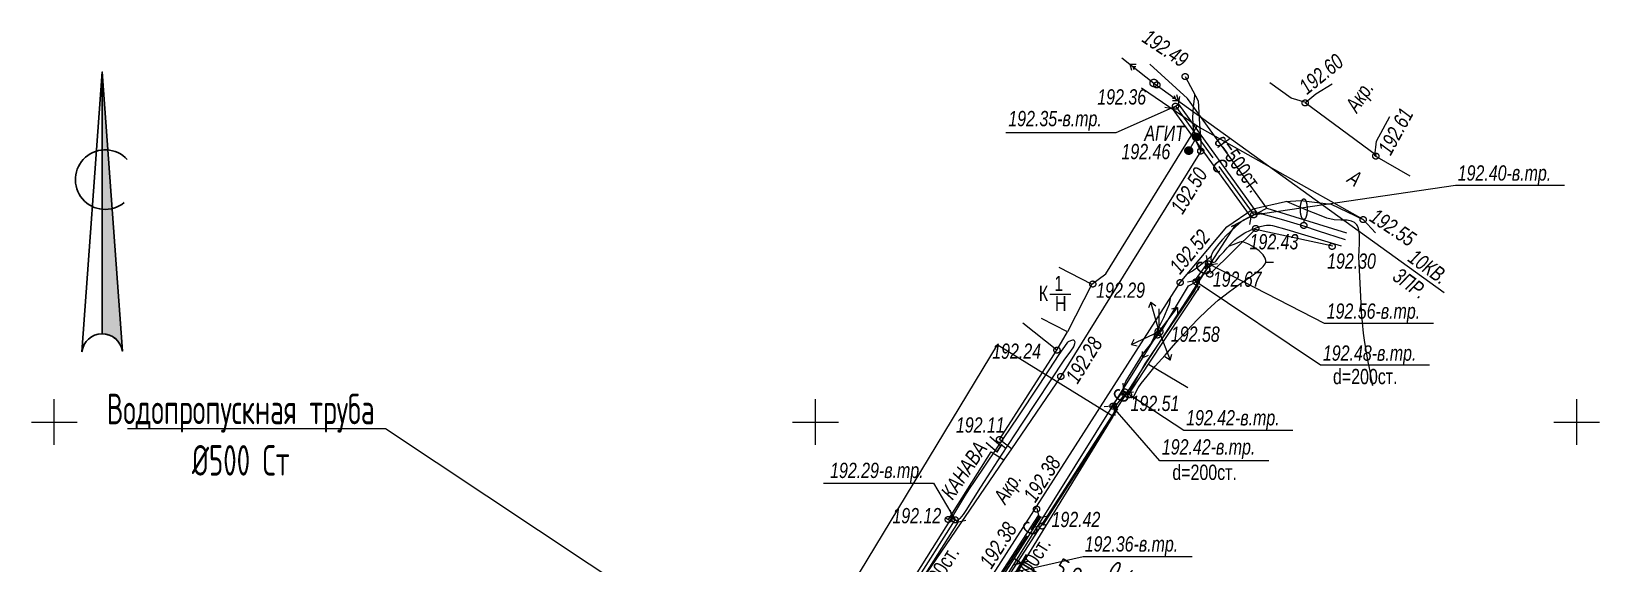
# Model space of a CAD drawing. Header units: millimetres. Extents: x -38151500 to -27467627, y -20617104 to -20349562.
# Drawn here: x -32442229 to -32339229, y -20459298 to -20424352 of the extents above; entities that cross this region are included whole.
import ezdxf
from ezdxf.xclip import XClip

# ---------------------------------------------------------------- set-up
doc = ezdxf.new("R2010")
doc.units = ezdxf.units.MM
doc.header["$MEASUREMENT"] = 0
doc.header["$XCLIPFRAME"] = 0
doc.layers.add('!!! ПОДОСНОВА', color=7, linetype='Continuous')
doc.layers.add('Новый_РАЗМЕРЫ', color=7, linetype='Continuous')
for name, color, linetype, lineweight in [('Новый_ГП_Текст_Ном._пера__250', 7, 'Continuous', 20), ('Новый_ГТ-север_Ном._пера__7', 7, 'Continuous', 25), ('Новый_РАЗМЕРЫ_Ном._пера__7', 7, 'Continuous', 25), ('Чертеж_1_Новофедоровское_снт 28_07$0$tp_Дороги_Ном._пера__253', 252, 'Continuous', 18), ('Чертеж_1_Новофедоровское_снт 28_07$0$tp_Здания_Ном._пера__253', 252, 'Continuous', 18), ('Чертеж_1_Новофедоровское_снт 28_07$0$tp_канавы_Ном._пера__253', 252, 'Continuous', 18), ('Чертеж_1_Новофедоровское_снт 28_07$0$tp_ЛЭП вн_Ном._пера__253', 252, 'Continuous', 18), ('Чертеж_1_Новофедоровское_снт 28_07$0$tp_отметки_новые_Ном._пера__253', 252, 'Continuous', 18), ('Чертеж_1_Новофедоровское_снт 28_07$0$tp_сооружения_Ном._пера__253', 252, 'Continuous', 18), ('Чертеж_1_Новофедоровское_снт 28_07$0$tp_трубы под дорогой_Ном._пера__253', 252, 'Continuous', 18), ('Чертеж_1_Новофедоровское_снт 28_07$0$U_ТЕКСТ_БЕЛЫЙ_Ном._пера__253', 252, 'Continuous', 18), ('Чертеж_1_Новый_ГП_Топография_Ном._пера__253', 252, 'Continuous', 18), ('Чертеж_1_Новый_Новофедоровское_снт 28_07$0$SETKA_Ном._пера__253', 252, 'Continuous', 18), ('Чертеж_1_Новый_Новофедоровское_снт 28_07$0$SETKA_Ном._пера__7', 7, 'Continuous', 18), ('Чертеж_1_Новый_Новофедоровское_снт 28_07$0$tp_Дороги_Ном._пера__253', 252, 'Continuous', 18), ('Чертеж_1_Новый_Новофедоровское_снт 28_07$0$tp_Здания_Ном._пера__253', 252, 'Continuous', 18), ('Чертеж_1_Новый_Новофедоровское_снт 28_07$0$tp_канавы_Ном._пера__253', 252, 'Continuous', 18), ('Чертеж_1_Новый_Новофедоровское_снт 28_07$0$tp_ЛЭП вн_Ном._пера__253', 252, 'Continuous', 18), ('Чертеж_1_Новый_Новофедоровское_снт 28_07$0$tp_ЛЭП нн_Ном._пера__253', 252, 'Continuous', 18), ('Чертеж_1_Новый_Новофедоровское_снт 28_07$0$tp_ЛЭП нн_Ном._пера__7', 7, 'Continuous', 18), ('Чертеж_1_Новый_Новофедоровское_снт 28_07$0$tp_Ограждения ДЕР_Ном._пера__253', 252, 'Continuous', 18), ('Чертеж_1_Новый_Новофедоровское_снт 28_07$0$tp_Ограждения мет_Ном._пера__253', 252, 'Continuous', 18), ('Чертеж_1_Новый_Новофедоровское_снт 28_07$0$tp_Ограждения рабица_Ном._пера__253', 252, 'Continuous', 18), ('Чертеж_1_Новый_Новофедоровское_снт 28_07$0$tp_Ограждения_Ном._пера__253', 252, 'Continuous', 18), ('Чертеж_1_Новый_Новофедоровское_снт 28_07$0$tp_отметки_новые_Ном._пера__253', 252, 'Continuous', 18), ('Чертеж_1_Новый_Новофедоровское_снт 28_07$0$tp_отметки_новые_Ном._пера__7', 7, 'Continuous', 18), ('Чертеж_1_Новый_Новофедоровское_снт 28_07$0$tp_растительность_Ном._пера__7', 7, 'Continuous', 18), ('Чертеж_1_Новый_Новофедоровское_снт 28_07$0$tp_рельеф_Ном._пера__253', 252, 'Continuous', 18), ('Чертеж_1_Новый_Новофедоровское_снт 28_07$0$tp_сооружения_Ном._пера__253', 252, 'Continuous', 18), ('Чертеж_1_Новый_Новофедоровское_снт 28_07$0$tp_сооружения_Ном._пера__7', 7, 'Continuous', 18), ('Чертеж_1_Новый_Новофедоровское_снт 28_07$0$tp_трубы под дорогой_Ном._пера__253', 252, 'Continuous', 18), ('Чертеж_1_Новый_Новофедоровское_снт 28_07$0$U_Водосток_Ном._пера__253', 252, 'Continuous', 18), ('Чертеж_1_Новый_Новофедоровское_снт 28_07$0$U_Газопровод_Ном._пера__253', 252, 'Continuous', 18)]:
    doc.layers.add(name, color=color, linetype=linetype, lineweight=lineweight)
doc.styles.add('РЎР“Р•РќР•Р\xa0РР\xa0_РЎРўРР›Р¬_1', font='arial.ttf', dxfattribs={"width": 0.75})
doc.styles.add('РЎР“Р•РќР•Р\xa0РР\xa0_РЎРўРР›Р¬_3', font='arial.ttf', dxfattribs={"width": 0.749999})
doc.styles.add('РЎР“Р•РќР•Р\xa0РР\xa0_РЎРўРР›Р¬_6', font='', dxfattribs={"width": 0.8})
doc.styles.add('РЎР“Р•РќР•Р\xa0РР\xa0_РЎРўРР›Р¬_7', font='')
doc.styles.get('РЎР“Р•РќР•Р\xa0РР\xa0_РЎРўРР›Р¬_6').set_extended_font_data('GOST_type_A')
doc.styles.get('РЎР“Р•РќР•Р\xa0РР\xa0_РЎРўРР›Р¬_7').set_extended_font_data('GOST_type_A')
doc.dimstyles.new('СГЕНЕРИР_СТИЛЬ__2', dxfattribs={"dimtxt": 1200, "dimasz": 658.316413, "dimexe": 0.18, "dimexo": 437.5, "dimgap": 0, "dimtad": 1, "dimdec": 1, "dimlfac": 0.001, "dimzin": 0, "dimdsep": 46, "dimtxsty": 'РЎР“Р•РќР•Р\xa0РР\xa0_РЎРўРР›Р¬_7', "dimblk": 'ARROWHEAD_6', "dimblk1": 'ARROWHEAD_6', "dimblk2": 'ARROWHEAD_6', "dimcen": 0.09, "dimclrd": 7, "dimclre": 7, "dimclrt": 7, "dimadec": 1, "dimazin": 0, "dimtfac": 1, "dimtdec": 4, "dimtmove": 0, "dimatfit": 3, "dimfxl": 0, "dimtolj": 1, "dimtzin": 0, "dimarcsym": 0})

# ---------------------------------------------------------------- blocks, each defined once
blk = doc.blocks.new('Чертеж_5_1', base_point=(5709271, 0))
at = {"layer": 'Чертеж_1_Новый_Новофедоровское_снт 28_07$0$tp_ЛЭП вн_Ном._пера__253', "linetype": 'Continuous', "lineweight": 18}
blk.add_hatch(color=252, dxfattribs=at).paths.add_polyline_path([(-32368482, -20427742, 1), (-32368532, -20427742, 1)])
at = {"layer": 'Чертеж_1_Новый_ГП_Топография_Ном._пера__253', "color": 252, "lineweight": 18, "flags": 128}
blk.add_lwpolyline([(-32412929, -20517064), (-32412889, -20517000), (-32402402, -20499900), (-32376232, -20516708), (-32364671, -20500671), (-32354755, -20487867), (-32356509, -20480650), (-32358514, -20473503), (-32364007, -20475465), (-32366862, -20474628), (-32381133, -20465849), (-32371184, -20449640), (-32378793, -20444942), (-32419824, -20512686)], close=True, dxfattribs=at)
at = {"layer": 'Чертеж_1_Новый_Новофедоровское_снт 28_07$0$SETKA_Ном._пера__253', "color": 252, "lineweight": 18, "flags": 128}
for points in [[(-32390729, -20451500), (-32390729, -20448500)], [(-32392229, -20450000), (-32389229, -20450000)]]:
    blk.add_lwpolyline(points, dxfattribs=at)
at = {"layer": 'Чертеж_1_Новый_Новофедоровское_снт 28_07$0$SETKA_Ном._пера__7', "color": 7, "lineweight": 18, "flags": 128}
for points in [[(-32440729, -20451500), (-32440729, -20448500)], [(-32340729, -20451500), (-32340729, -20448500)], [(-32442229, -20450000), (-32439229, -20450000)], [(-32342229, -20450000), (-32339229, -20450000)]]:
    blk.add_lwpolyline(points, dxfattribs=at)
at = {"layer": 'Чертеж_1_Новый_Новофедоровское_снт 28_07$0$tp_Дороги_Ном._пера__253', "color": 252, "lineweight": 18, "flags": 128}
for points in [[(-32366448, -20427321), (-32365597, -20428916), (-32365504, -20430450), (-32365431, -20431568), (-32365429, -20432208), (-32374619, -20447009), (-32377858, -20451763), (-32378642, -20451152)], [(-32356793, -20427811), (-32357861, -20428474), (-32358527, -20429012), (-32359482, -20428732), (-32360882, -20427737)], [(-32353886, -20432497), (-32358569, -20429054)], [(-32351672, -20433852), (-32353984, -20432514), (-32353882, -20431568), (-32352998, -20429947)], [(-32354756, -20436711), (-32365657, -20430567)], [(-32381728, -20466094), (-32381862, -20465239), (-32381696, -20464466), (-32379086, -20460039), (-32366781, -20440842), (-32363718, -20437186), (-32361985, -20435998), (-32359869, -20435528), (-32358857, -20435446), (-32356866, -20435694), (-32354756, -20436711), (-32353956, -20437573)], [(-32379196, -20451967), (-32378363, -20452488), (-32384719, -20461790), (-32390401, -20471714), (-32391597, -20471463)], [(-32377858, -20451763), (-32378363, -20452488)]]:
    blk.add_lwpolyline(points, dxfattribs=at)
at = {"layer": 'Чертеж_1_Новый_Новофедоровское_снт 28_07$0$tp_Здания_Ном._пера__253', "color": 252, "lineweight": 18, "flags": 128}
for points in [[(-32374737, -20439829), (-32372571, -20440942), (-32374181, -20444076), (-32375881, -20443202)], [(-32375348, -20441615), (-32373951, -20441615)]]:
    blk.add_lwpolyline(points, dxfattribs=at)
at = {"layer": 'Чертеж_1_Новый_Новофедоровское_снт 28_07$0$tp_канавы_Ном._пера__253', "color": 252, "lineweight": 18, "flags": 128}
blk.add_lwpolyline([(-32355911, -20438040), (-32357688, -20437469), (-32358661, -20437143), (-32359318, -20436934), (-32359979, -20436741), (-32361308, -20436383), (-32361465, -20436352), (-32361626, -20436342), (-32361787, -20436358), (-32361944, -20436403), (-32362164, -20436500), (-32362373, -20436611), (-32362572, -20436734), (-32362763, -20436868), (-32363128, -20437164), (-32363481, -20437488), (-32363751, -20437750), (-32364002, -20438015), (-32364241, -20438297), (-32364476, -20438611), (-32364579, -20438767), (-32364667, -20438923), (-32364734, -20439081), (-32364771, -20439238), (-32364768, -20439303), (-32364746, -20439370), (-32364709, -20439435), (-32364663, -20439491), (-32364633, -20439514), (-32364602, -20439525), (-32364539, -20439516), (-32364475, -20439473), (-32364411, -20439407), (-32364163, -20439090), (-32363918, -20438827), (-32363684, -20438558), (-32363446, -20438293), (-32363187, -20438040), (-32363029, -20437909), (-32362867, -20437790), (-32362699, -20437680), (-32362526, -20437579), (-32362164, -20437400), (-32361781, -20437245), (-32361516, -20437156), (-32361248, -20437091), (-32361114, -20437073), (-32360981, -20437068), (-32360849, -20437076), (-32360718, -20437101), (-32359768, -20437358), (-32358821, -20437635), (-32356206, -20438427)], dxfattribs=at)
for points in [[(-32366223, -20441052), (-32365731, -20440788), (-32365655, -20441006), (-32365815, -20441341), (-32369099, -20446173), (-32370112, -20447987), (-32370414, -20448067), (-32370545, -20447858), (-32370352, -20447342), (-32369256, -20445565), (-32367966, -20443953)], [(-32374736, -20445565), (-32374211, -20444819), (-32374165, -20444767), (-32374104, -20444718), (-32373960, -20444639), (-32373888, -20444616), (-32373822, -20444607), (-32373768, -20444615), (-32373732, -20444644), (-32373712, -20444689), (-32373704, -20444745), (-32373717, -20444876), (-32373760, -20445014), (-32373824, -20445132), (-32374098, -20445502), (-32374367, -20445878), (-32377145, -20450066), (-32378527, -20452166), (-32379898, -20454273), (-32380856, -20455811), (-32381041, -20456083), (-32381252, -20456345), (-32381309, -20456397), (-32381378, -20456437), (-32381451, -20456458), (-32381519, -20456451), (-32381575, -20456426), (-32381630, -20456388), (-32381674, -20456342), (-32381694, -20456290), (-32381682, -20456181), (-32381638, -20456071), (-32381512, -20455859), (-32380914, -20454873), (-32380610, -20454385), (-32380294, -20453904), (-32378839, -20451771), (-32377411, -20449657), (-32376034, -20447582)]]:
    blk.add_lwpolyline(points, close=True, dxfattribs=at)
at = {"layer": 'Чертеж_1_Новый_Новофедоровское_снт 28_07$0$tp_ЛЭП вн_Ном._пера__253', "color": 252, "lineweight": 18}
blk.add_line((-32368507, -20427742), (-32368507, -20427742), dxfattribs=at)
at = {"layer": 'Чертеж_1_Новый_Новофедоровское_снт 28_07$0$tp_ЛЭП вн_Ном._пера__253', "color": 252, "lineweight": 18, "flags": 128}
for points in [[(-32370610, -20426086), (-32368507, -20427742), (-32349442, -20441496)], [(-32370079, -20426504), (-32369978, -20426891)], [(-32370079, -20426504), (-32369679, -20426512)], [(-32369882, -20426659), (-32369832, -20426852)], [(-32369882, -20426659), (-32369682, -20426663)], [(-32367088, -20428765), (-32367288, -20428770)], [(-32366886, -20428912), (-32367285, -20428921)], [(-32367088, -20428765), (-32367147, -20428574)], [(-32366886, -20428912), (-32367003, -20428529)]]:
    blk.add_lwpolyline(points, dxfattribs=at)
at = {"layer": 'Чертеж_1_Новый_Новофедоровское_снт 28_07$0$tp_ЛЭП вн_Ном._пера__253', "color": 252, "lineweight": 18}
blk.add_circle((-32368507, -20427742), 250, dxfattribs=at)
at = {"layer": 'Чертеж_1_Новый_Новофедоровское_снт 28_07$0$tp_ЛЭП нн_Ном._пера__253', "color": 252, "lineweight": 18, "flags": 128}
for points in [[(-32369983, -20444904), (-32368167, -20444066), (-32368704, -20442139)], [(-32368704, -20442139), (-32368850, -20442511)], [(-32368704, -20442139), (-32368385, -20442382)], [(-32414928, -20518699), (-32413817, -20517036), (-32393204, -20484194), (-32368167, -20444066), (-32366958, -20442473)], [(-32366958, -20442473), (-32367343, -20442581)], [(-32366958, -20442473), (-32366958, -20442873)], [(-32368167, -20444066), (-32367446, -20445932)], [(-32369983, -20444904), (-32369794, -20444551)], [(-32369983, -20444904), (-32369592, -20444989)], [(-32369225, -20445763), (-32369261, -20445364)], [(-32369225, -20445763), (-32368852, -20445620)], [(-32367446, -20445932), (-32367786, -20445721)], [(-32367446, -20445932), (-32367336, -20445547)]]:
    blk.add_lwpolyline(points, dxfattribs=at)
at = {"layer": 'Чертеж_1_Новый_Новофедоровское_снт 28_07$0$tp_ЛЭП нн_Ном._пера__7', "color": 7, "lineweight": 18}
blk.add_line((-32368167, -20443816), (-32368167, -20442566), dxfattribs=at)
for radius in [250, 50]:
    blk.add_circle((-32368167, -20444066), radius, dxfattribs=at)
at = {"layer": 'Чертеж_1_Новый_Новофедоровское_снт 28_07$0$tp_Ограждения ДЕР_Ном._пера__253', "color": 252, "lineweight": 18, "flags": 128}
for points in [[(-32372571, -20440942), (-32371652, -20440264), (-32365657, -20430567)], [(-32378642, -20451152), (-32374874, -20445277), (-32374181, -20444076)], [(-32382004, -20456402), (-32379196, -20451967)]]:
    blk.add_lwpolyline(points, dxfattribs=at)
at = {"layer": 'Чертеж_1_Новый_Новофедоровское_снт 28_07$0$tp_Ограждения мет_Ном._пера__253', "color": 252, "lineweight": 18, "flags": 128}
for points in [[(-32365657, -20430567), (-32369318, -20428087)], [(-32374874, -20445277), (-32377118, -20443500)], [(-32370175, -20448221), (-32368869, -20446195), (-32366269, -20447741)], [(-32375802, -20456785), (-32370863, -20449143)]]:
    blk.add_lwpolyline(points, dxfattribs=at)
at = {"layer": 'Чертеж_1_Новый_Новофедоровское_снт 28_07$0$tp_Ограждения рабица_Ном._пера__253', "color": 252, "lineweight": 18, "flags": 128}
for points in [[(-32364796, -20440248), (-32361823, -20437337), (-32356758, -20438430)], [(-32368869, -20446195), (-32365466, -20441085)]]:
    blk.add_lwpolyline(points, dxfattribs=at)
at = {"layer": 'Чертеж_1_Новый_Новофедоровское_снт 28_07$0$tp_Ограждения_Ном._пера__253', "color": 252, "lineweight": 18, "flags": 128}
blk.add_lwpolyline([(-32382215, -20456269), (-32381792, -20456535)], dxfattribs=at)
at = {"layer": 'Чертеж_1_Новый_Новофедоровское_снт 28_07$0$tp_отметки_новые_Ном._пера__253', "color": 252, "lineweight": 18, "flags": 128}
for points in [[(-32378233, -20430993), (-32370991, -20430993), (-32367089, -20429270)], [(-32341542, -20434463), (-32348701, -20434463), (-32361969, -20436422)], [(-32350133, -20443536), (-32357293, -20443536), (-32364909, -20439623)], [(-32350396, -20446257), (-32357555, -20446257), (-32365731, -20440788)], [(-32359387, -20450564), (-32366547, -20450564), (-32370414, -20448017)], [(-32360947, -20452546), (-32368107, -20452546), (-32371190, -20449011)], [(-32390214, -20454011), (-32382972, -20454011), (-32381555, -20456416)], [(-32365989, -20458862), (-32373149, -20458862), (-32378476, -20460053)]]:
    blk.add_lwpolyline(points, dxfattribs=at)
at = {"layer": 'Чертеж_1_Новый_Новофедоровское_снт 28_07$0$tp_отметки_новые_Ном._пера__7', "color": 7, "lineweight": 18}
for centre in [(-32368309, -20427870), (-32366449, -20427320), (-32358569, -20429050), (-32367089, -20429270), (-32366219, -20432180), (-32365429, -20432210), (-32353929, -20432540), (-32361949, -20436400), (-32361819, -20437290), (-32354759, -20436710), (-32356799, -20438470), (-32364909, -20439620), (-32364839, -20440290), (-32372519, -20440940), (-32366779, -20440840), (-32365729, -20440790), (-32368269, -20444290), (-32374869, -20445280), (-32374619, -20447010), (-32370409, -20448020), (-32370179, -20448220), (-32371189, -20448960), (-32378639, -20451150), (-32376209, -20455720), (-32382009, -20456400), (-32381559, -20456420), (-32375849, -20456830)]:
    blk.add_circle(centre, 200, dxfattribs=at)
at = {"layer": 'Чертеж_1_Новый_Новофедоровское_снт 28_07$0$tp_растительность_Ном._пера__7', "color": 7, "lineweight": 18}
blk.add_line((-32358661, -20436709), (-32358661, -20436893), dxfattribs=at)
blk.add_circle((-32358661, -20437093), 200, dxfattribs=at)
blk.add_ellipse((-32358660, -20436026), major_axis=(0, 683), ratio=0.3235725, dxfattribs=at)
at = {"layer": 'Чертеж_1_Новый_Новофедоровское_снт 28_07$0$tp_рельеф_Ном._пера__253', "color": 252, "lineweight": 18, "flags": 128}
for points in [[(-32365429, -20432209), (-32365756, -20431517), (-32365913, -20430780), (-32365946, -20430030), (-32365899, -20429295), (-32365817, -20428605), (-32365808, -20428521)], [(-32354121, -20447635), (-32354136, -20447555), (-32354168, -20447383), (-32354224, -20447092), (-32354309, -20446657), (-32354425, -20446057), (-32354543, -20445422), (-32354651, -20444783), (-32354740, -20444169), (-32354813, -20443458), (-32354860, -20442780), (-32354891, -20442190), (-32355037, -20439145), (-32354991, -20438274), (-32355007, -20437661), (-32355063, -20437300), (-32355126, -20437126), (-32355167, -20437062), (-32355221, -20437000), (-32355336, -20436901), (-32355527, -20436807), (-32355814, -20436753), (-32356218, -20436743), (-32356668, -20436721), (-32357155, -20436607), (-32357628, -20436424), (-32358424, -20436103), (-32359453, -20435671), (-32359789, -20435522)], [(-32370117, -20447988), (-32370148, -20448064), (-32370204, -20448198), (-32370209, -20448269), (-32370167, -20448342), (-32370116, -20448371), (-32370018, -20448397), (-32369924, -20448400), (-32369845, -20448340), (-32369542, -20447756), (-32369341, -20447472), (-32368950, -20446984), (-32368413, -20446344), (-32367770, -20445601), (-32367065, -20444807), (-32366338, -20444013), (-32365633, -20443269), (-32364992, -20442627), (-32364278, -20441999), (-32363534, -20441428), (-32362811, -20440915), (-32362159, -20440460), (-32361630, -20440065), (-32361329, -20439791), (-32361193, -20439612), (-32361150, -20439504), (-32361145, -20439454), (-32361150, -20439385), (-32361194, -20439245), (-32361328, -20439034), (-32361599, -20438765), (-32362013, -20438471), (-32362340, -20438293), (-32362548, -20438205), (-32362657, -20438173), (-32362700, -20438165), (-32362764, -20438163), (-32362892, -20438189), (-32363257, -20438349), (-32363620, -20438484)], [(-32364752, -20439144), (-32365007, -20439351), (-32365548, -20439784), (-32365974, -20440100), (-32366306, -20440276)], [(-32361150, -20439504), (-32360650, -20439496)], [(-32367437, -20441865), (-32367505, -20442276), (-32367644, -20442635), (-32367880, -20443153), (-32368179, -20443775), (-32368507, -20444442), (-32368749, -20444931)]]:
    blk.add_lwpolyline(points, dxfattribs=at)
at = {"layer": 'Чертеж_1_Новый_Новофедоровское_снт 28_07$0$tp_сооружения_Ном._пера__253', "color": 252, "lineweight": 18, "flags": 128}
blk.add_lwpolyline([(-32365712, -20431289), (-32366216, -20432183)], dxfattribs=at)
at = {"layer": 'Чертеж_1_Новый_Новофедоровское_снт 28_07$0$tp_сооружения_Ном._пера__7', "color": 7, "lineweight": 18}
for p, q in [((-32365832, -20431506), (-32365832, -20431072)), ((-32365802, -20431520), (-32365802, -20431058)), ((-32365772, -20431532), (-32365772, -20431048)), ((-32365742, -20431536), (-32365742, -20431042)), ((-32365712, -20431538), (-32365712, -20431040)), ((-32365682, -20431538), (-32365682, -20431042)), ((-32365652, -20431532), (-32365652, -20431046)), ((-32365622, -20431522), (-32365622, -20431056)), ((-32365592, -20431508), (-32365592, -20431070)), ((-32366428, -20432315), (-32366428, -20432052)), ((-32366398, -20432354), (-32366398, -20432013)), ((-32366368, -20432381), (-32366368, -20431986)), ((-32366338, -20432400), (-32366338, -20431965)), ((-32366308, -20432414), (-32366308, -20431951)), ((-32366278, -20432425), (-32366278, -20431942)), ((-32366248, -20432430), (-32366248, -20431936)), ((-32366218, -20432432), (-32366218, -20431933)), ((-32366188, -20432431), (-32366188, -20431936)), ((-32366158, -20432426), (-32366158, -20431940)), ((-32366128, -20432416), (-32366128, -20431949)), ((-32366098, -20432402), (-32366098, -20431964)), ((-32366068, -20432384), (-32366068, -20431983)), ((-32366038, -20432358), (-32366038, -20432009)), ((-32366008, -20432321), (-32366008, -20432046)), ((-32365978, -20432257), (-32365978, -20432107)), ((-32365952, -20431350), (-32365952, -20431230)), ((-32365922, -20431422), (-32365922, -20431158)), ((-32365892, -20431460), (-32365892, -20431120)), ((-32365862, -20431488), (-32365862, -20431092)), ((-32365562, -20431490), (-32365562, -20431090)), ((-32365532, -20431464), (-32365532, -20431116)), ((-32365502, -20431428), (-32365502, -20431152)), ((-32365472, -20431364), (-32365472, -20431214)), ((-32366458, -20432244), (-32366458, -20432124))]:
    blk.add_line(p, q, dxfattribs=at)
for centre in [(-32365710, -20431290), (-32366216, -20432183)]:
    blk.add_circle(centre, 250, dxfattribs=at)
at = {"layer": 'Чертеж_1_Новый_Новофедоровское_снт 28_07$0$tp_трубы под дорогой_Ном._пера__253', "color": 252, "lineweight": 18, "flags": 128}
for points in [[(-32367788, -20429333), (-32367295, -20429413), (-32366889, -20429121), (-32366809, -20428627)], [(-32367295, -20429413), (-32362147, -20436549)], [(-32366889, -20429121), (-32361741, -20436257)], [(-32361247, -20436337), (-32361741, -20436257), (-32362146, -20436549), (-32362226, -20437043)], [(-32365076, -20439073), (-32364990, -20439565), (-32364827, -20439681), (-32364334, -20439595)], [(-32365812, -20440730), (-32364990, -20439565)], [(-32365649, -20440846), (-32364827, -20439681)], [(-32365564, -20441338), (-32365649, -20440846), (-32365812, -20440730), (-32366305, -20440816)], [(-32370554, -20447459), (-32370493, -20447955), (-32370335, -20448079), (-32369839, -20448017)], [(-32371269, -20448949), (-32370493, -20447955)], [(-32371111, -20449073), (-32370335, -20448079)], [(-32371050, -20449569), (-32371111, -20449073), (-32371269, -20448949), (-32371765, -20449011)], [(-32381875, -20455795), (-32381766, -20456283), (-32381343, -20456550), (-32380855, -20456441)], [(-32376195, -20455659), (-32376090, -20456148), (-32375923, -20456256), (-32375434, -20456152)], [(-32387718, -20465693), (-32381766, -20456282)], [(-32387295, -20465961), (-32381343, -20456550)], [(-32378577, -20459988), (-32376090, -20456148)], [(-32378409, -20460097), (-32375923, -20456256)]]:
    blk.add_lwpolyline(points, dxfattribs=at)
at = {"layer": 'Чертеж_1_Новый_Новофедоровское_снт 28_07$0$U_Водосток_Ном._пера__253', "color": 252, "lineweight": 18, "flags": 128}
for points in [[(-32367092, -20429267), (-32364640, -20432666)], [(-32364234, -20433228), (-32361944, -20436403)], [(-32365139, -20439949), (-32364909, -20439623)], [(-32365731, -20440788), (-32365496, -20440455)], [(-32370600, -20448256), (-32370414, -20448017)], [(-32371190, -20449011), (-32370988, -20448753)], [(-32384329, -20460802), (-32381555, -20456416)], [(-32376568, -20457069), (-32376007, -20456202)], [(-32378493, -20460043), (-32376836, -20457484)]]:
    blk.add_lwpolyline(points, dxfattribs=at)
at = {"layer": 'Чертеж_1_Новый_Новофедоровское_снт 28_07$0$U_Газопровод_Ном._пера__253', "color": 252, "lineweight": 18, "flags": 128}
for points in [[(-32361082, -20435962), (-32366295, -20428760), (-32368781, -20426495)], [(-32414247, -20516227), (-32391799, -20481445), (-32371248, -20449601), (-32363130, -20437023), (-32363412, -20437169), (-32361082, -20435962), (-32355851, -20437583)]]:
    blk.add_lwpolyline(points, dxfattribs=at)
at = {"layer": 'Чертеж_1_Новофедоровское_снт 28_07$0$tp_Дороги_Ном._пера__253', "color": 252, "lineweight": 18, "char_height": 1000, "attachment_point": 7, "style": 'РЎР“Р•РќР•Р\xa0РР\xa0_РЎРўРР›Р¬_1'}
for s, insert, rotation in [('\\A1;{\\pql;\\fArial|b0|i1|c204|p0;\\W0.750000;Акр.}', (-32354906, -20429926), 56.25629), ('\\A1;{\\pql;\\fArial|b0|i1|c204|p0;\\W0.750000;А}', (-32355879, -20434213), 326.41584), ('\\A1;{\\pql;\\fArial|b0|i1|c204|p0;\\W0.750000;Ц}', (-32378568, -20452222), 57.34071), ('\\A1;{\\pql;\\fArial|b0|i1|c204|p0;\\W0.750000;Акр.}', (-32378000, -20455621), 57.34071)]:
    blk.add_mtext(s, dxfattribs=dict(at, insert=insert, rotation=rotation))
at = {"layer": 'Чертеж_1_Новофедоровское_снт 28_07$0$tp_Здания_Ном._пера__253', "color": 252, "lineweight": 18, "char_height": 1000, "style": 'РЎР“Р•РќР•Р\xa0РР\xa0_РЎРўРР›Р¬_3'}
for s, insert, attachment_point in [('\\A1;{\\pql;\\fArial|b0|i0|c204|p0;\\W0.749999;К}', (-32376066, -20442057), 7), ('\\A1;{\\pql;\\fArial|b0|i0|c204|p0;\\W0.749999;1}', (-32375042, -20440904), 4), ('\\A1;{\\pql;\\fArial|b0|i0|c204|p0;\\W0.749999;Н}', (-32375001, -20442219), 4)]:
    blk.add_mtext(s, dxfattribs=dict(at, insert=insert, attachment_point=attachment_point))
at = {"layer": 'Чертеж_1_Новофедоровское_снт 28_07$0$tp_канавы_Ном._пера__253', "color": 252, "lineweight": 18, "insert": (-32381726, -20455178), "char_height": 1000, "attachment_point": 7, "rotation": 55.96313, "style": 'РЎР“Р•РќР•Р\xa0РР\xa0_РЎРўРР›Р¬_1'}
blk.add_mtext('\\A1;{\\pql;\\fArial|b0|i1|c204|p0;\\W0.750000;КАНАВА}', dxfattribs=at)
at = {"layer": 'Чертеж_1_Новофедоровское_снт 28_07$0$tp_ЛЭП вн_Ном._пера__253', "color": 252, "lineweight": 18, "char_height": 1000, "attachment_point": 7, "rotation": 324.19158, "style": 'РЎР“Р•РќР•Р\xa0РР\xa0_РЎРўРР›Р¬_1'}
for s, insert in [('\\A1;{\\pql;\\fArial|b0|i1|c204|p0;\\W0.750000;10КВ.}', (-32351904, -20439413)), ('\\A1;{\\pql;\\fArial|b0|i1|c204|p0;\\W0.750000;3ПР.}', (-32352917, -20440630))]:
    blk.add_mtext(s, dxfattribs=dict(at, insert=insert))
at = {"layer": 'Чертеж_1_Новофедоровское_снт 28_07$0$tp_отметки_новые_Ном._пера__253', "color": 252, "lineweight": 18, "char_height": 1000, "attachment_point": 7, "style": 'РЎР“Р•РќР•Р\xa0РР\xa0_РЎРўРР›Р¬_1'}
for s, insert, rotation in [('\\A1;{\\pql;\\fArial|b0|i1|c204|p0;\\W0.750000;192.49}', (-32369366, -20424999), 326.41584), ('\\A1;{\\pql;\\fArial|b0|i1|c204|p0;\\W0.750000;192.60}', (-32358442, -20428555), 38.95426), ('\\A1;{\\pql;\\fArial|b0|i1|c204|p0;\\W0.750000;192.61}', (-32352943, -20432566), 61.38954), ('\\A1;{\\pql;\\fArial|b0|i1|c204|p0;\\W0.750000;192.50}', (-32366613, -20436436), 58.16369), ('\\A1;{\\pql;\\fArial|b0|i1|c204|p0;\\W0.750000;192.55}', (-32354425, -20436763), 326.41584), ('\\A1;{\\pql;\\fArial|b0|i1|c204|p0;\\W0.750000;192.52}', (-32366785, -20440372), 50.04801), ('\\A1;{\\pql;\\fArial|b0|i1|c204|p0;\\W0.750000;192.28}', (-32373509, -20447567), 58.16369), ('\\A1;{\\pql;\\fArial|b0|i1|c204|p0;\\W0.750000;192.38}', (-32376286, -20455363), 57.34071), ('\\A1;{\\pql;\\fArial|b0|i1|c204|p0;\\W0.750000;192.38}', (-32379170, -20459714), 57.34071)]:
    blk.add_mtext(s, dxfattribs=dict(at, insert=insert, rotation=rotation))
for s, insert in [('\\A1;{\\pql;\\fArial|b0|i1|c204|p0;\\W0.750000;192.36}', (-32372219, -20429169)), ('\\A1;{\\pql;\\fArial|b0|i1|c204|p0;\\W0.750000;192.35-в.тр.}', (-32378063, -20430880)), ('\\A1;{\\pql;\\fArial|b0|i1|c204|p0;\\W0.750000;192.46}', (-32370634, -20432757)), ('\\A1;{\\pql;\\fArial|b0|i1|c204|p0;\\W0.750000;192.40-в.тр.}', (-32348547, -20434451)), ('\\A1;{\\pql;\\fArial|b0|i1|c204|p0;\\W0.750000;192.43}', (-32362217, -20438677)), ('\\A1;{\\pql;\\fArial|b0|i1|c204|p0;\\W0.750000;192.30}', (-32357126, -20439948)), ('\\A1;{\\pql;\\fArial|b0|i1|c204|p0;\\W0.750000;192.67}', (-32364637, -20441134)), ('\\A1;{\\pql;\\fArial|b0|i1|c204|p0;\\W0.750000;192.29}', (-32372292, -20441861)), ('\\A1;{\\pql;\\fArial|b0|i1|c204|p0;\\W0.750000;192.56-в.тр.}', (-32357155, -20443519)), ('\\A1;{\\pql;\\fArial|b0|i1|c204|p0;\\W0.750000;192.58}', (-32367387, -20444745)), ('\\A1;{\\pql;\\fArial|b0|i1|c204|p0;\\W0.750000;192.24}', (-32379120, -20445864)), ('\\A1;{\\pql;\\fArial|b0|i1|c204|p0;\\W0.750000;192.48-в.тр.}', (-32357402, -20446275)), ('\\A1;{\\pql;\\fArial|b0|i1|c204|p0;\\W0.750000;192.51}', (-32370036, -20449289)), ('\\A1;{\\pql;\\fArial|b0|i1|c204|p0;\\W0.750000;192.42-в.тр.}', (-32366382, -20450521)), ('\\A1;{\\pql;\\fArial|b0|i1|c204|p0;\\W0.750000;192.11}', (-32381504, -20450710)), ('\\A1;{\\pql;\\fArial|b0|i1|c204|p0;\\W0.750000;192.42-в.тр.}', (-32367979, -20452435)), ('\\A1;{\\pql;\\fArial|b0|i1|c204|p0;\\W0.750000;192.29-в.тр.}', (-32389767, -20453976)), ('\\A1;{\\pql;\\fArial|b0|i1|c204|p0;\\W0.750000;192.12}', (-32385675, -20456663)), ('\\A1;{\\pql;\\fArial|b0|i1|c204|p0;\\W0.750000;192.42}', (-32375226, -20456912)), ('\\A1;{\\pql;\\fArial|b0|i1|c204|p0;\\W0.750000;192.36-в.тр.}', (-32373045, -20458807))]:
    blk.add_mtext(s, dxfattribs=dict(at, insert=insert))
at = {"layer": 'Чертеж_1_Новофедоровское_снт 28_07$0$tp_сооружения_Ном._пера__253', "color": 252, "lineweight": 18, "insert": (-32369128, -20431539), "char_height": 1000, "attachment_point": 7, "style": 'РЎР“Р•РќР•Р\xa0РР\xa0_РЎРўРР›Р¬_1'}
blk.add_mtext('\\A1;{\\pql;\\fArial|b0|i1|c204|p0;\\W0.750000;АГИТ}', dxfattribs=at)
at = {"layer": 'Чертеж_1_Новофедоровское_снт 28_07$0$tp_трубы под дорогой_Ном._пера__253', "color": 252, "lineweight": 18, "char_height": 1000, "attachment_point": 7, "style": 'РЎР“Р•РќР•Р\xa0РР\xa0_РЎРўРР›Р¬_3'}
for s, insert, rotation in [('\\A1;{\\pql;\\fArial|b0|i0|c204|p0;\\W0.749999;d=500ст.}', (-32364607, -20431605), 305.80715), ('\\A1;{\\pql;\\fArial|b0|i0|c204|p0;\\W0.749999;d=200ст.}', (-32377472, -20461584), 57.68864), ('\\A1;{\\pql;\\fArial|b0|i0|c204|p0;\\W0.749999;d=500ст.}', (-32383487, -20462142), 57.68864)]:
    blk.add_mtext(s, dxfattribs=dict(at, insert=insert, rotation=rotation))
for insert in [(-32356740, -20447528), (-32367291, -20453817)]:
    blk.add_mtext('\\A1;{\\pql;\\fArial|b0|i0|c204|p0;\\W0.749999;d=200ст.}', dxfattribs=dict(at, insert=insert))
at = {"layer": 'Чертеж_1_Новофедоровское_снт 28_07$0$U_ТЕКСТ_БЕЛЫЙ_Ном._пера__253', "color": 252, "lineweight": 18, "char_height": 1000, "attachment_point": 7, "style": 'РЎР“Р•РќР•Р\xa0РР\xa0_РЎРўРР›Р¬_3'}
for insert, rotation in [((-32364804, -20433171), 305.80715), ((-32365032, -20440503), 57.68864), ((-32370435, -20448873), 57.68864), ((-32376394, -20457583), 57.68864)]:
    blk.add_mtext('\\A1;{\\pql;\\fArial|b0|i0|c204|p0;\\W0.749999;С}', dxfattribs=dict(at, insert=insert, rotation=rotation))
blk = doc.blocks.new('*D91', base_point=(-32353106, -20487316))
at = {"layer": 'Новый_РАЗМЕРЫ_Ном._пера__7', "color": 7, "lineweight": 25}
for p, q in [((-32376879, -20458705), (-32381861, -20466907)), ((-32376740, -20459144), (-32377692, -20459376)), ((-32377216, -20459260), (-32377660, -20458990)), ((-32372195, -20462309), (-32377216, -20459260)), ((-32371858, -20461754), (-32376891, -20470040)), ((-32372671, -20462426), (-32371719, -20462193)), ((-32371880, -20462501), (-32372195, -20462309))]:
    blk.add_line(p, q, dxfattribs=at)
at = {"layer": 'Новый_РАЗМЕРЫ_Ном._пера__7', "color": 7, "lineweight": 25, "char_height": 1200, "attachment_point": 7, "rotation": 328.72502, "style": 'РЎР“Р•РќР•Р\xa0РР\xa0_РЎРўРР›Р¬_7'}
for s, insert in [('\\A1;{\\pql;\\fGOST_type_A|b0|i0|c0|p0;\\W1.000000;5,9}', (-32375310, -20460137)), ('\\A1;{\\pql;\\fGOST_type_A|b0|i0|c0|p0;\\W1.000000;0,4}', (-32371806, -20460300))]:
    blk.add_mtext(s, dxfattribs=dict(at, insert=insert))
blk = doc.blocks.new('ARROWHEAD_6')
at = {"color": 0, "linetype": 'Continuous', "lineweight": 0}
for p, q in [((0, 0), (-1, 0)), ((-0.5, -0.5), (0.5, 0.5))]:
    blk.add_line(p, q, dxfattribs=at)

msp = doc.modelspace()

# ---------------------------------------------------------------- hatches: boundary and pattern name
at = {"layer": 'Новый_ГТ-север_Ном._пера__7', "linetype": 'Continuous', "lineweight": 25}
msp.add_hatch(color=7, dxfattribs=at).paths.add_polyline_path([(-32437577.77, -20427008.86), (-32437577.77, -20444209.74, -0.368497133), (-32436249.51, -20445341.98)])

# ---------------------------------------------------------------- linework, layer by layer
at = {"layer": 'Новый_ГП_Текст_Ном._пера__250', "color": 7, "lineweight": 20}
for p, q in [((-32418963.73, -20450453.92), (-32435925.33, -20450453.92)), ((-32385517.27, -20472632.9), (-32418963.73, -20450453.92))]:
    msp.add_line(p, q, dxfattribs=at)
at = {"layer": 'Новый_ГТ-север_Ном._пера__7', "color": 7, "lineweight": 25}
for points in [[(-32438911.77, -20445381.56), (-32437577.77, -20427008.86), (-32436249.51, -20445341.98, 0.865454126)], [(-32437577.77, -20444209.74), (-32437577.77, -20427008.86), (-32436249.51, -20445341.98, 0.368497133)]]:
    msp.add_lwpolyline(points, format="xyb", close=True, dxfattribs=at)
msp.add_lwpolyline([(-32437577.77, -20444209.59), (-32437577.77, -20427008.86)], dxfattribs=at)
msp.add_arc((-32437383.81, -20434085.45), 1955.83, 42.1815318, 309.6293102, dxfattribs=at)

# ---------------------------------------------------------------- block references
at = {"layer": '!!! ПОДОСНОВА', "color": 252, "lineweight": 40}
ref = msp.add_blockref('Чертеж_5_1', (5709271.23, 0), dxfattribs=at)
XClip(ref).set_block_clipping_path([(-32447502.6966846101, -20418838.4532491304), (-32447502.6966846101, -20510095.8116091713), (-32424922.1270352304, -20510095.8116091713), (-32419528.9893509001, -20521215.6831232607), (-32334163.1257211715, -20521215.6831232607), (-32334163.1257211715, -20418721.7424019799)])

# ---------------------------------------------------------------- texts
at = {"layer": 'Новый_ГП_Текст_Ном._пера__250', "color": 7, "lineweight": 20, "insert": (-32428478.02, -20453517.43), "char_height": 2000, "attachment_point": 8, "line_spacing_factor": 1.011597, "style": 'РЎР“Р•РќР•Р\xa0РР\xa0_РЎРўРР›Р¬_6'}
msp.add_mtext('\\A1;{\\pqc;\\fGOST_type_A|b0|i0|c0|p0;\\W0.800000;Водопропускная \\fGOST_type_A|b0|i0|c0|p0;\\W0.800000;труба\\P\\pqc;\\fGOST_type_A|b0|i0|c0|p0;\\W0.800000;Ø500 Ст}', dxfattribs=at)

# ---------------------------------------------------------------- dimensions: what is measured, and where the dimension line sits
at = {"layer": 'Новый_РАЗМЕРЫ', "color": 7, "lineweight": 25}
dim = msp.add_linear_dim(base=(-32377216.11, -20459259.8), p1=(-32377118.31, -20470414.13), p2=(-32382088.31, -20467281.05), angle=148.7250228, dimstyle='СГЕНЕРИР_СТИЛЬ__2', dxfattribs=at)
dim.commit()
dim.dimension.update_dxf_attribs({"geometry": '*D91', "text_midpoint": (-32374060.62, -20460193.66), "dimtype": 160, "text_rotation": 328.7250228})

doc.saveas('drawing.dxf')
